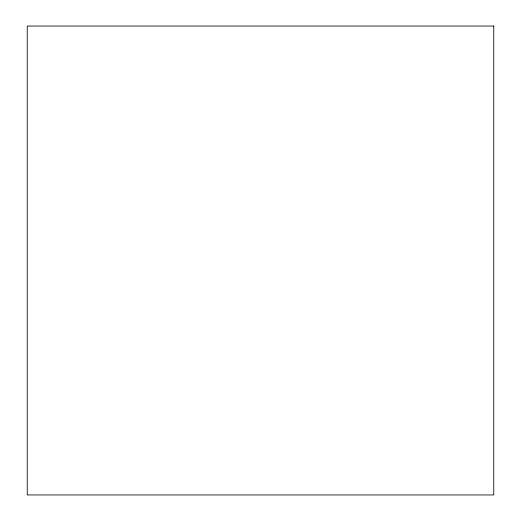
<?xml version="1.0" encoding="UTF-8"?>
<svg xmlns="http://www.w3.org/2000/svg" width="521" height="521" viewBox="0 0 521 521"><rect width="100%" height="100%" fill="white"/><g stroke="black" fill="none" stroke-linecap="round" stroke-linejoin="round"><path stroke-width="0.78" d="M493.758 26.05L27.242 26.05L27.242 494.95L493.758 494.95L493.758 26.05"/></g></svg>
